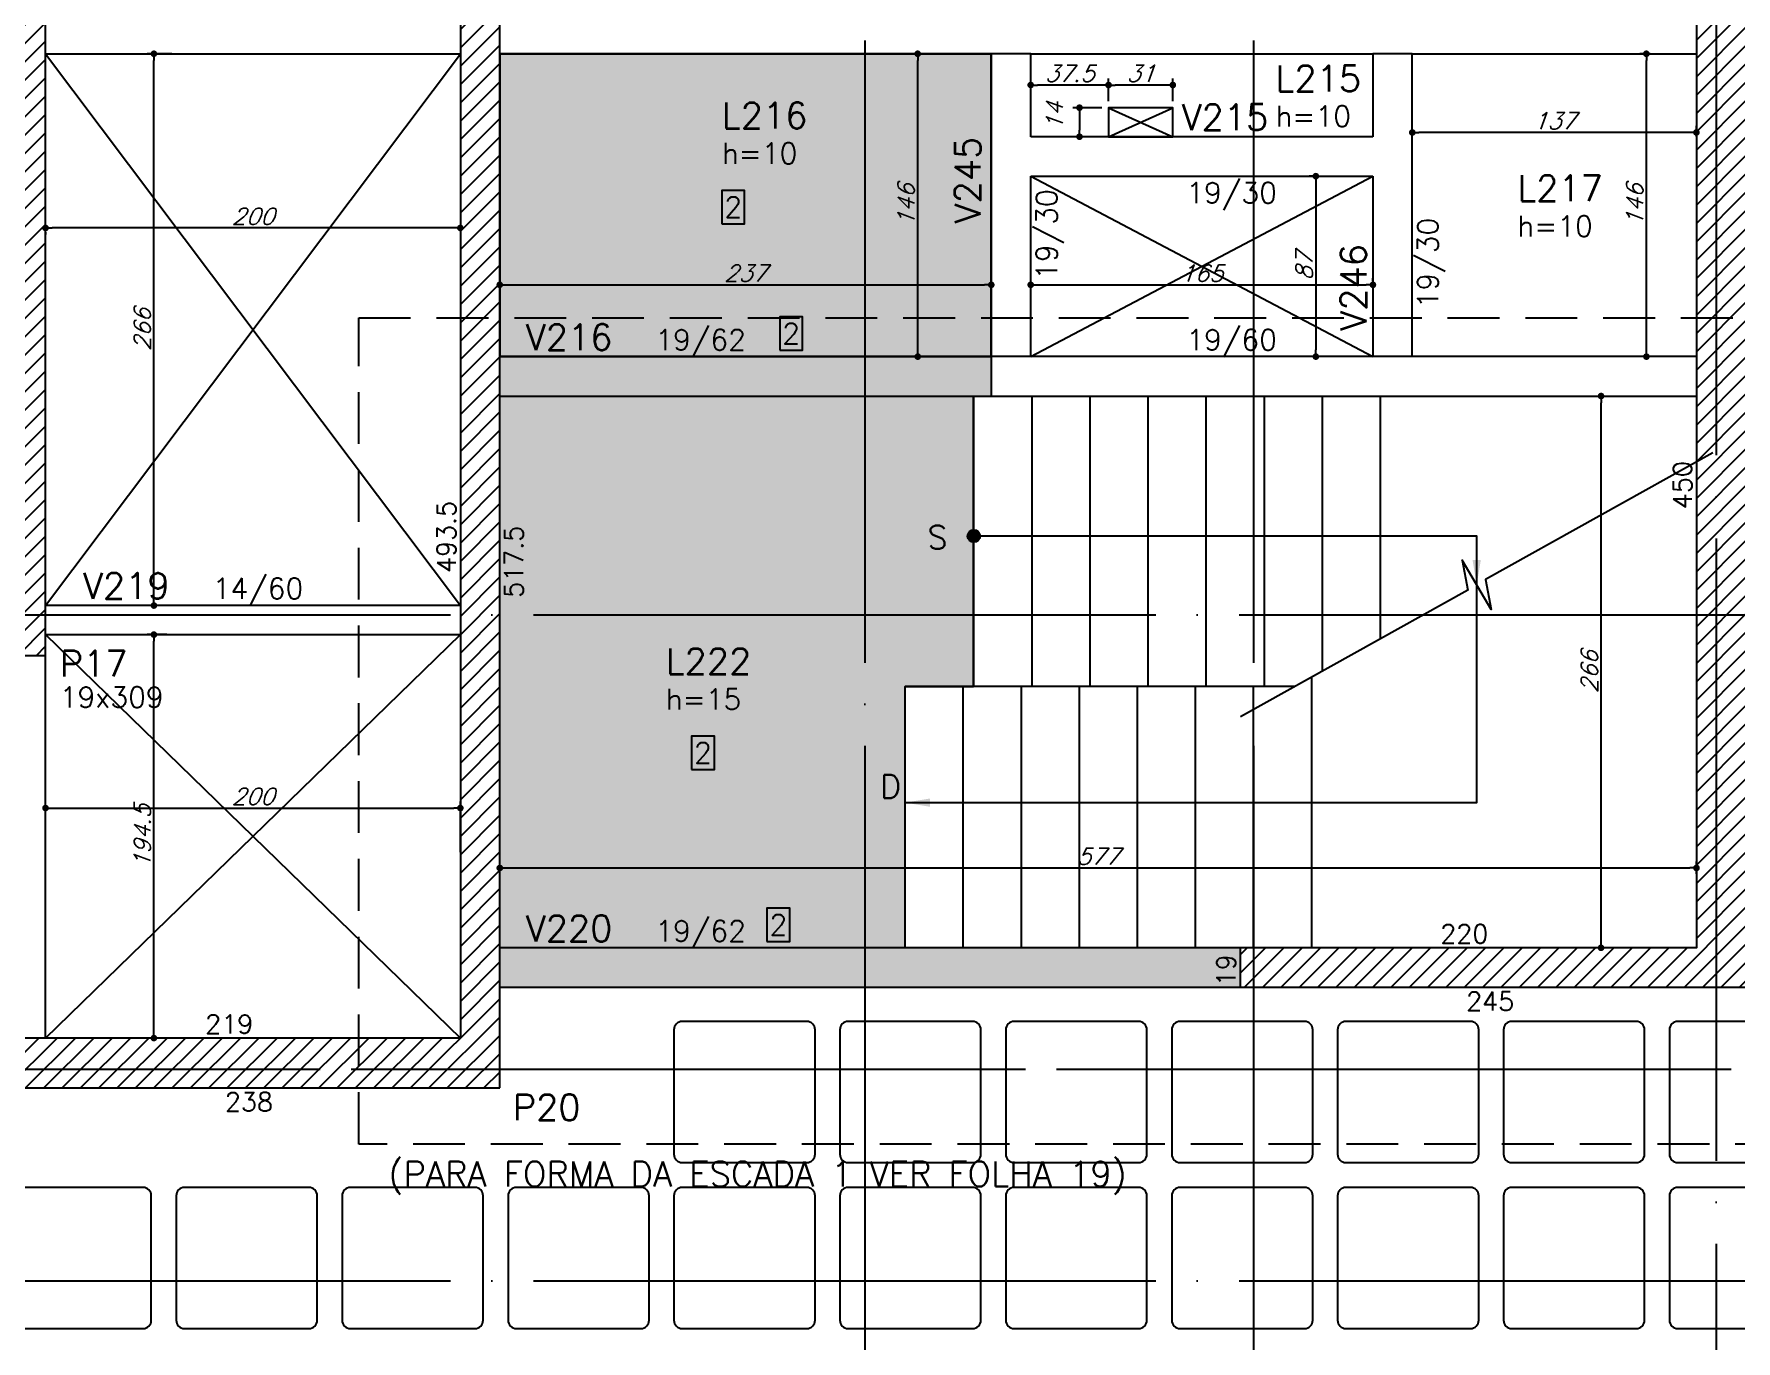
# Model space of a CAD drawing. Extents: x -4172 to 5483, y -2094 to 2406.
# Drawn here: x -206 to 615, y -146 to 484 of the extents above; entities that cross this region are included whole.
import ezdxf
from ezdxf.enums import TextEntityAlignment as Align

# ---------------------------------------------------------------- set-up
doc = ezdxf.new("R2010")
doc.units = 0
doc.header["$LTSCALE"] = 50
doc.header["$MEASUREMENT"] = 0
doc.linetypes.add('DASHED', pattern=[0.75, 0.5, -0.25])
doc.linetypes.add('EIXO', pattern=[6.8, 6, -0.4, 0, -0.4])
doc.layers.get('0').update_dxf_attribs({"linetype": 'CONTINUOUS'})
doc.layers.get('DEFPOINTS').update_dxf_attribs({"linetype": 'CONTINUOUS'})
for name, color, linetype in [('251', 5, 'CONTINUOUS'), ('F-AUX', 2, 'CONTINUOUS'), ('F-AUX-RED', 1, 'CONTINUOUS'), ('F-COTAS', 106, 'CONTINUOUS'), ('F-COTAS-FUROS', 50, 'CONTINUOUS'), ('F-CUBETA', 1, 'CONTINUOUS'), ('F-EIXO', 12, 'EIXO'), ('F-ESCADAS', 2, 'CONTINUOUS'), ('F-LAJES', 3, 'CONTINUOUS'), ('F-LAJES-DIM', 2, 'CONTINUOUS'), ('F-LAJES-NOME', 4, 'CONTINUOUS'), ('F-LAJES-R', 254, 'CONTINUOUS'), ('F-PILARES-DIM', 172, 'CONTINUOUS'), ('F-PILARES-HACH', 174, 'CONTINUOUS'), ('F-PILARES-NOME', 170, 'CONTINUOUS'), ('F-PILARES-S', 170, 'CONTINUOUS'), ('F-TEXTO', 6, 'CONTINUOUS'), ('F-TEXTO-YELLOW', 2, 'CONTINUOUS'), ('F-VIGAS', 3, 'CONTINUOUS'), ('F-VIGAS-DIM', 2, 'CONTINUOUS'), ('F-VIGAS-NOME', 4, 'CONTINUOUS'), ('F-VÃO', 1, 'CONTINUOUS')]:
    doc.layers.add(name, color=color, linetype=linetype)
doc.layers.add('F-DESNIVEL-5', color=7, linetype='CONTINUOUS', true_color=0xadd6ff)
doc.styles.add('5385-ARQ-PB-BAS-PLA-TER-TORRE-A-106-TXT$0$R60-75', font='romans.shx', dxfattribs={"height": 0.1125})
doc.styles.add('CP-TEXT-INCL', font='romans.shx', dxfattribs={"oblique": 20})
doc.styles.add('CP-TEXTO', font='romans.shx')
doc.styles.add('MCP', font='romans.shx')
doc.styles.add('ROMANS', font='romans.shx')
doc.dimstyles.new('CP-COTAS-50', dxfattribs={"dimscale": 0.64, "dimtxt": 12.5, "dimasz": 5, "dimexe": 5, "dimexo": 5, "dimgap": 2.5, "dimtad": 1, "dimdec": 1, "dimdsep": 46, "dimtxsty": 'CP-TEXT-INCL', "dimblk1": 'DOT', "dimblk2": 'DOT', "dimsah": 1, "dimcen": 9, "dimclrd": 256, "dimclre": 256, "dimclrt": 256, "dimadec": 0, "dimazin": 0, "dimtfac": 1, "dimtdec": 1, "dimtmove": 2, "dimatfit": 3, "dimldrblk": 'DOT', "dimfxl": 0, "dimtolj": 1, "dimarcsym": 0})

# ---------------------------------------------------------------- blocks, each defined once
blk = doc.blocks.new('_VAONER063650636500869008690')
at = {"layer": '251', "color": 1}
for p, q in [((30, 34), (-30, 34)), ((-34, 30), (-34, -30)), ((34, -30), (34, 30)), ((-30, -34), (30, -34))]:
    blk.add_line(p, q, dxfattribs=at)
for centre, start, end in [((-30, 30), 90, 180), ((30, 30), 0, 90), ((-30, -30), 180, 270), ((30, -30), 270, 0)]:
    blk.add_arc(centre, 4, start, end, dxfattribs=at)
blk = doc.blocks.new('*U7')
at = {"layer": 'F-LAJES-DIM', "color": 1}
blk.add_lwpolyline([(0, 0), (11, 0), (11, 16), (0, 16)], close=True, dxfattribs=at)
at = {"layer": 'F-LAJES-DIM', "style": 'MCP'}
blk.add_attdef('DIM', text='', height=10, dxfattribs=at).set_placement((5.5, 8), align=Align.MIDDLE_CENTER)
blk = doc.blocks.new('*U11')
at = {"layer": 'F-VIGAS-DIM', "color": 1}
blk.add_lwpolyline([(0, 0), (11, 0), (11, 16), (0, 16)], close=True, dxfattribs=at)
at = {"layer": 'F-VIGAS-DIM', "style": 'MCP'}
blk.add_attdef('DIM', text='', height=10, dxfattribs=at).set_placement((5.5, 8), align=Align.MIDDLE_CENTER)
blk = doc.blocks.new('*U24')
at = {"layer": 'F-EIXO'}
blk.add_line((0, 0), (7397, 0), dxfattribs=at)
at = {"layer": 'F-TEXTO', "style": 'ROMANS'}
blk.add_attdef('EIXO', text='', height=17.5, dxfattribs=at).set_placement((-28.2072, 0), align=Align.MIDDLE_CENTER)
blk = doc.blocks.new('*U26')
at = {"layer": 'F-EIXO'}
blk.add_line((0, 0), (0, -3377.88), dxfattribs=at)
at = {"layer": 'F-TEXTO', "style": 'ROMANS'}
blk.add_attdef('EIXO', text='', height=17.5, rotation=360, dxfattribs=at).set_placement((0, 28.21), align=Align.MIDDLE_CENTER)
blk = doc.blocks.new('*U28')
at = {"layer": 'F-EIXO'}
blk.add_line((0, 0), (0, -3477.88), dxfattribs=at)
at = {"layer": 'F-TEXTO', "style": 'ROMANS'}
blk.add_attdef('EIXO', text='', height=17.5, rotation=360, dxfattribs=at).set_placement((0, 28.21), align=Align.MIDDLE_CENTER)
blk = doc.blocks.new('*U29')
at = {"layer": 'F-EIXO'}
blk.add_line((0, 0), (0, -3377.88), dxfattribs=at)
at = {"layer": 'F-TEXTO', "style": 'ROMANS'}
blk.add_attdef('EIXO', text='', height=17.5, rotation=360, dxfattribs=at).set_placement((0, 28.21), align=Align.MIDDLE_CENTER)
blk = doc.blocks.new('*U32')
at = {"layer": 'F-EIXO'}
blk.add_line((0, 0), (7484.954, 0), dxfattribs=at)
at = {"layer": 'F-TEXTO', "style": 'ROMANS'}
blk.add_attdef('EIXO', text='', height=17.5, dxfattribs=at).set_placement((-28.2072, 0), align=Align.MIDDLE_CENTER)
blk = doc.blocks.new('*U36')
at = {"layer": 'F-EIXO'}
blk.add_line((0, 0), (7397, 0), dxfattribs=at)
at = {"layer": 'F-TEXTO', "style": 'ROMANS'}
blk.add_attdef('EIXO', text='', height=17.5, dxfattribs=at).set_placement((-28.2072, 0), align=Align.MIDDLE_CENTER)
blk = doc.blocks.new('*U148')
at = {"layer": 'F-VÃO'}
for p, q in [((0, 0), (31, 14)), ((0, 14), (31, 0))]:
    blk.add_line(p, q, dxfattribs=at)
at = {"layer": 'F-VÃO', "color": 3}
blk.add_lwpolyline([(0, 0), (31, 0), (31, 14), (0, 14)], close=True, dxfattribs=at)
blk = doc.blocks.new('_DOT')
at = {"color": 0, "linetype": 'ByBlock'}
blk.add_line((-0.5, 0), (-1, 0), dxfattribs=at)
at = {"color": 0, "linetype": 'ByBlock', "const_width": 0.5}
blk.add_lwpolyline([(-0.25, 0, 1), (0.25, 0, 1)], format="xyb", close=True, dxfattribs=at)
blk = doc.blocks.new('*D156')
at = {"layer": 'DEFPOINTS', "color": 0, "linetype": 'Continuous', "transparency": 16777216}
for p in [(312.54, 459.43), (312.54, 448.5), (343.54, 448.5)]:
    blk.add_point(p, dxfattribs=at)
at = {"layer": 'F-COTAS-FUROS', "linetype": 'Continuous', "lineweight": -2, "transparency": 16777216}
for p, q in [((312.54, 451.7), (312.54, 462.63)), ((343.54, 451.7), (343.54, 462.63)), ((340.34, 459.43), (315.74, 459.43))]:
    blk.add_line(p, q, dxfattribs=at)
at = {"layer": 'F-COTAS-FUROS', "linetype": 'Continuous', "lineweight": -2, "transparency": 16777216, "xscale": 3.2, "yscale": 3.2, "zscale": 3.2, "rotation": 180}
blk.add_blockref('_DOT', (312.54, 459.43), dxfattribs=at)
at = {"layer": 'F-COTAS-FUROS', "linetype": 'Continuous', "lineweight": -2, "transparency": 16777216, "xscale": 3.2, "yscale": 3.2, "zscale": 3.2}
blk.add_blockref('_DOT', (343.54, 459.43), dxfattribs=at)
at = {"layer": 'F-COTAS-FUROS', "linetype": 'Continuous', "transparency": 16777216, "insert": (328.04, 465.03), "char_height": 8, "attachment_point": 5, "style": 'CP-TEXT-INCL'}
blk.add_mtext('\\A1;31', dxfattribs=at)
blk = doc.blocks.new('*D157')
at = {"layer": 'DEFPOINTS', "color": 0, "linetype": 'Continuous', "transparency": 16777216}
for p in [(275, 459.43), (275, 451.35), (312.54, 448.5)]:
    blk.add_point(p, dxfattribs=at)
at = {"layer": 'F-COTAS-FUROS', "linetype": 'Continuous', "lineweight": -2, "transparency": 16777216}
for p, q in [((275, 454.55), (275, 462.63)), ((312.54, 451.7), (312.54, 462.63)), ((309.34, 459.43), (278.2, 459.43))]:
    blk.add_line(p, q, dxfattribs=at)
at = {"layer": 'F-COTAS-FUROS', "linetype": 'Continuous', "lineweight": -2, "transparency": 16777216, "xscale": 3.2, "yscale": 3.2, "zscale": 3.2, "rotation": 180}
blk.add_blockref('_DOT', (275, 459.43), dxfattribs=at)
at = {"layer": 'F-COTAS-FUROS', "linetype": 'Continuous', "lineweight": -2, "transparency": 16777216, "xscale": 3.2, "yscale": 3.2, "zscale": 3.2}
blk.add_blockref('_DOT', (312.54, 459.43), dxfattribs=at)
at = {"layer": 'F-COTAS-FUROS', "linetype": 'Continuous', "transparency": 16777216, "insert": (293.77, 465.03), "char_height": 8, "attachment_point": 5, "style": 'CP-TEXT-INCL'}
blk.add_mtext('\\A1;37.5', dxfattribs=at)
blk = doc.blocks.new('*D158')
at = {"layer": 'DEFPOINTS', "color": 0, "linetype": 'Continuous', "transparency": 16777216}
for p in [(312.54, 448.5), (298.53, 434.5), (308.23, 434.5)]:
    blk.add_point(p, dxfattribs=at)
at = {"layer": 'F-COTAS-FUROS', "linetype": 'Continuous', "lineweight": -2, "transparency": 16777216}
for p, q in [((309.34, 448.5), (295.33, 448.5)), ((298.53, 445.3), (298.53, 437.7)), ((305.03, 434.5), (295.33, 434.5))]:
    blk.add_line(p, q, dxfattribs=at)
at = {"layer": 'F-COTAS-FUROS', "linetype": 'Continuous', "lineweight": -2, "transparency": 16777216, "xscale": 3.2, "yscale": 3.2, "zscale": 3.2}
for p, rotation in [((298.53, 448.5), 90), ((298.53, 434.5), 270)]:
    blk.add_blockref('_DOT', p, dxfattribs=dict(at, rotation=rotation))
at = {"layer": 'F-COTAS-FUROS', "linetype": 'Continuous', "transparency": 16777216, "insert": (286.53, 444.27), "char_height": 8, "attachment_point": 5, "rotation": 90, "style": 'CP-TEXT-INCL'}
blk.add_mtext('\\A1;14', dxfattribs=at)
blk = doc.blocks.new('*D285')
at = {"layer": 'DEFPOINTS', "color": 0, "linetype": 'Continuous', "transparency": 16777216}
for p in [(0, 110.88), (-200, 86.48), (0, 86.48)]:
    blk.add_point(p, dxfattribs=at)
at = {"layer": 'F-COTAS', "linetype": 'Continuous', "lineweight": -2, "transparency": 16777216}
for p, q in [((-200, 89.68), (-200, 114.08)), ((-196.8, 110.88), (-3.2, 110.88)), ((0, 89.68), (0, 114.08))]:
    blk.add_line(p, q, dxfattribs=at)
at = {"layer": 'F-COTAS', "linetype": 'Continuous', "lineweight": -2, "transparency": 16777216, "xscale": 3.2, "yscale": 3.2, "zscale": 3.2, "rotation": 180}
blk.add_blockref('_DOT', (-200, 110.88), dxfattribs=at)
at = {"layer": 'F-COTAS', "linetype": 'Continuous', "lineweight": -2, "transparency": 16777216, "xscale": 3.2, "yscale": 3.2, "zscale": 3.2}
blk.add_blockref('_DOT', (0, 110.88), dxfattribs=at)
at = {"layer": 'F-COTAS', "linetype": 'Continuous', "transparency": 16777216, "insert": (-100, 116.48), "char_height": 8, "attachment_point": 5, "style": 'CP-TEXT-INCL'}
blk.add_mtext('\\A1;200', dxfattribs=at)
blk = doc.blocks.new('*D286')
at = {"layer": 'DEFPOINTS', "color": 0, "linetype": 'Continuous', "transparency": 16777216}
for p in [(-200, 391.72), (-200, 390.52), (0, 391.72)]:
    blk.add_point(p, dxfattribs=at)
at = {"layer": 'F-COTAS', "linetype": 'Continuous', "lineweight": -2, "transparency": 16777216}
for p, q in [((-200, 388.52), (-200, 387.32)), ((-3.2, 390.52), (-196.8, 390.52)), ((0, 388.52), (0, 387.32))]:
    blk.add_line(p, q, dxfattribs=at)
at = {"layer": 'F-COTAS', "linetype": 'Continuous', "lineweight": -2, "transparency": 16777216, "xscale": 3.2, "yscale": 3.2, "zscale": 3.2, "rotation": 180}
blk.add_blockref('_DOT', (-200, 390.52), dxfattribs=at)
at = {"layer": 'F-COTAS', "linetype": 'Continuous', "lineweight": -2, "transparency": 16777216, "xscale": 3.2, "yscale": 3.2, "zscale": 3.2}
blk.add_blockref('_DOT', (0, 390.52), dxfattribs=at)
at = {"layer": 'F-COTAS', "linetype": 'Continuous', "transparency": 16777216, "insert": (-100, 396.12), "char_height": 8, "attachment_point": 5, "style": 'CP-TEXT-INCL'}
blk.add_mtext('\\A1;200', dxfattribs=at)
blk = doc.blocks.new('*D362')
at = {"layer": 'DEFPOINTS', "color": 0, "linetype": 'Continuous', "transparency": 16777216}
for p in [(459, 436.55), (459, 431.38), (596, 431.38)]:
    blk.add_point(p, dxfattribs=at)
at = {"layer": 'F-COTAS', "linetype": 'Continuous', "lineweight": -2, "transparency": 16777216}
for p, q in [((459, 434.58), (459, 439.75)), ((592.8, 436.55), (462.2, 436.55)), ((596, 434.58), (596, 439.75))]:
    blk.add_line(p, q, dxfattribs=at)
at = {"layer": 'F-COTAS', "linetype": 'Continuous', "lineweight": -2, "transparency": 16777216, "xscale": 3.2, "yscale": 3.2, "zscale": 3.2, "rotation": 180}
blk.add_blockref('_DOT', (459, 436.55), dxfattribs=at)
at = {"layer": 'F-COTAS', "linetype": 'Continuous', "lineweight": -2, "transparency": 16777216, "xscale": 3.2, "yscale": 3.2, "zscale": 3.2}
blk.add_blockref('_DOT', (596, 436.55), dxfattribs=at)
at = {"layer": 'F-COTAS', "linetype": 'Continuous', "transparency": 16777216, "insert": (527.5, 442.15), "char_height": 8, "attachment_point": 5, "style": 'CP-TEXT-INCL'}
blk.add_mtext('\\A1;137', dxfattribs=at)
blk = doc.blocks.new('*D363')
at = {"layer": 'DEFPOINTS', "color": 0, "linetype": 'Continuous', "transparency": 16777216}
for p in [(-147.75, 194.5), (-138.32, 194.5), (-138.32, 0)]:
    blk.add_point(p, dxfattribs=at)
at = {"layer": 'F-COTAS', "linetype": 'Continuous', "lineweight": -2, "transparency": 16777216}
for p, q in [((-141.52, 194.5), (-150.95, 194.5)), ((-147.75, 3.2), (-147.75, 191.3)), ((-141.52, 0), (-150.95, 0))]:
    blk.add_line(p, q, dxfattribs=at)
at = {"layer": 'F-COTAS', "linetype": 'Continuous', "lineweight": -2, "transparency": 16777216, "xscale": 3.2, "yscale": 3.2, "zscale": 3.2}
for p, rotation in [((-147.75, 194.5), 90), ((-147.75, 0), 270)]:
    blk.add_blockref('_DOT', p, dxfattribs=dict(at, rotation=rotation))
at = {"layer": 'F-COTAS', "linetype": 'Continuous', "transparency": 16777216, "insert": (-153.35, 97.25), "char_height": 8, "attachment_point": 5, "rotation": 90, "style": 'CP-TEXT-INCL'}
blk.add_mtext('\\A1;194.5', dxfattribs=at)
blk = doc.blocks.new('*D364')
at = {"layer": 'DEFPOINTS', "color": 0, "linetype": 'Continuous', "transparency": 16777216}
for p in [(-147.75, 474.5), (-135.97, 474.5), (-135.97, 208.5)]:
    blk.add_point(p, dxfattribs=at)
at = {"layer": 'F-COTAS', "linetype": 'Continuous', "lineweight": -2, "transparency": 16777216}
for p, q in [((-139.17, 474.5), (-150.95, 474.5)), ((-147.75, 211.7), (-147.75, 471.3)), ((-139.17, 208.5), (-150.95, 208.5))]:
    blk.add_line(p, q, dxfattribs=at)
at = {"layer": 'F-COTAS', "linetype": 'Continuous', "lineweight": -2, "transparency": 16777216, "xscale": 3.2, "yscale": 3.2, "zscale": 3.2}
for p, rotation in [((-147.75, 474.5), 90), ((-147.75, 208.5), 270)]:
    blk.add_blockref('_DOT', p, dxfattribs=dict(at, rotation=rotation))
at = {"layer": 'F-COTAS', "linetype": 'Continuous', "transparency": 16777216, "insert": (-153.35, 341.5), "char_height": 8, "attachment_point": 5, "rotation": 90, "style": 'CP-TEXT-INCL'}
blk.add_mtext('\\A1;266', dxfattribs=at)
blk = doc.blocks.new('*D369')
at = {"layer": 'DEFPOINTS', "color": 0, "linetype": 'Continuous', "transparency": 16777216}
for p in [(571.86, 474.5), (576.93, 474.5), (576.93, 328.5)]:
    blk.add_point(p, dxfattribs=at)
at = {"layer": 'F-COTAS', "linetype": 'Continuous', "lineweight": -2, "transparency": 16777216}
for p, q in [((573.73, 474.5), (568.66, 474.5)), ((571.86, 331.7), (571.86, 471.3)), ((573.73, 328.5), (568.66, 328.5))]:
    blk.add_line(p, q, dxfattribs=at)
at = {"layer": 'F-COTAS', "linetype": 'Continuous', "lineweight": -2, "transparency": 16777216, "xscale": 3.2, "yscale": 3.2, "zscale": 3.2}
for p, rotation in [((571.86, 474.5), 90), ((571.86, 328.5), 270)]:
    blk.add_blockref('_DOT', p, dxfattribs=dict(at, rotation=rotation))
at = {"layer": 'F-COTAS', "linetype": 'Continuous', "transparency": 16777216, "insert": (566.26, 401.5), "char_height": 8, "attachment_point": 5, "rotation": 90, "style": 'CP-TEXT-INCL'}
blk.add_mtext('\\A1;146', dxfattribs=at)
blk = doc.blocks.new('*D383')
at = {"layer": 'DEFPOINTS', "color": 0, "linetype": 'Continuous', "transparency": 16777216}
for p in [(220.53, 474.5), (220.53, 474.5), (220.53, 328.5)]:
    blk.add_point(p, dxfattribs=at)
at = {"layer": 'F-COTAS', "linetype": 'Continuous', "lineweight": -2, "transparency": 16777216}
blk.add_line((220.53, 331.7), (220.53, 471.3), dxfattribs=at)
at = {"layer": 'F-COTAS', "linetype": 'Continuous', "lineweight": -2, "transparency": 16777216, "xscale": 3.2, "yscale": 3.2, "zscale": 3.2}
for p, rotation in [((220.53, 474.5), 90), ((220.53, 328.5), 270)]:
    blk.add_blockref('_DOT', p, dxfattribs=dict(at, rotation=rotation))
at = {"layer": 'F-COTAS', "linetype": 'Continuous', "transparency": 16777216, "insert": (214.93, 401.5), "char_height": 8, "attachment_point": 5, "rotation": 90, "style": 'CP-TEXT-INCL'}
blk.add_mtext('\\A1;146', dxfattribs=at)
blk = doc.blocks.new('*D384')
at = {"layer": 'DEFPOINTS', "color": 0, "linetype": 'Continuous', "transparency": 16777216}
for p in [(256, 363.11), (19, 358.72), (256, 358.72)]:
    blk.add_point(p, dxfattribs=at)
at = {"layer": 'F-COTAS', "linetype": 'Continuous', "lineweight": -2, "transparency": 16777216}
for p, q in [((19, 361.92), (19, 366.31)), ((22.2, 363.11), (252.8, 363.11)), ((256, 361.92), (256, 366.31))]:
    blk.add_line(p, q, dxfattribs=at)
at = {"layer": 'F-COTAS', "linetype": 'Continuous', "lineweight": -2, "transparency": 16777216, "xscale": 3.2, "yscale": 3.2, "zscale": 3.2, "rotation": 180}
blk.add_blockref('_DOT', (19, 363.11), dxfattribs=at)
at = {"layer": 'F-COTAS', "linetype": 'Continuous', "lineweight": -2, "transparency": 16777216, "xscale": 3.2, "yscale": 3.2, "zscale": 3.2}
blk.add_blockref('_DOT', (256, 363.11), dxfattribs=at)
at = {"layer": 'F-COTAS', "linetype": 'Continuous', "transparency": 16777216, "insert": (137.5, 368.71), "char_height": 8, "attachment_point": 5, "style": 'CP-TEXT-INCL'}
blk.add_mtext('\\A1;237', dxfattribs=at)
blk = doc.blocks.new('*D385')
at = {"layer": 'DEFPOINTS', "color": 0, "linetype": 'Continuous', "transparency": 16777216}
for p in [(275, 361.81), (440, 363.11), (440, 361.81)]:
    blk.add_point(p, dxfattribs=at)
at = {"layer": 'F-COTAS', "linetype": 'Continuous', "lineweight": -2, "transparency": 16777216}
for p, q in [((275, 365.01), (275, 366.31)), ((278.2, 363.11), (436.8, 363.11)), ((440, 365.01), (440, 366.31))]:
    blk.add_line(p, q, dxfattribs=at)
at = {"layer": 'F-COTAS', "linetype": 'Continuous', "lineweight": -2, "transparency": 16777216, "xscale": 3.2, "yscale": 3.2, "zscale": 3.2, "rotation": 180}
blk.add_blockref('_DOT', (275, 363.11), dxfattribs=at)
at = {"layer": 'F-COTAS', "linetype": 'Continuous', "lineweight": -2, "transparency": 16777216, "xscale": 3.2, "yscale": 3.2, "zscale": 3.2}
blk.add_blockref('_DOT', (440, 363.11), dxfattribs=at)
at = {"layer": 'F-COTAS', "linetype": 'Continuous', "transparency": 16777216, "insert": (357.5, 368.71), "char_height": 8, "attachment_point": 5, "style": 'CP-TEXT-INCL'}
blk.add_mtext('\\A1;165', dxfattribs=at)
blk = doc.blocks.new('*D386')
at = {"layer": 'DEFPOINTS', "color": 0, "linetype": 'Continuous', "transparency": 16777216}
for p in [(414.48, 415.5), (412.48, 328.5), (414.48, 328.5)]:
    blk.add_point(p, dxfattribs=at)
at = {"layer": 'F-COTAS', "linetype": 'Continuous', "lineweight": -2, "transparency": 16777216}
for p, q in [((411.28, 415.5), (409.28, 415.5)), ((412.48, 412.3), (412.48, 331.7)), ((411.28, 328.5), (409.28, 328.5))]:
    blk.add_line(p, q, dxfattribs=at)
at = {"layer": 'F-COTAS', "linetype": 'Continuous', "lineweight": -2, "transparency": 16777216, "xscale": 3.2, "yscale": 3.2, "zscale": 3.2}
for p, rotation in [((412.48, 415.5), 90), ((412.48, 328.5), 270)]:
    blk.add_blockref('_DOT', p, dxfattribs=dict(at, rotation=rotation))
at = {"layer": 'F-COTAS', "linetype": 'Continuous', "transparency": 16777216, "insert": (406.88, 372), "char_height": 8, "attachment_point": 5, "rotation": 90, "style": 'CP-TEXT-INCL'}
blk.add_mtext('\\A1;87', dxfattribs=at)
blk = doc.blocks.new('*D430')
at = {"layer": 'DEFPOINTS', "color": 0, "linetype": 'Continuous', "transparency": 16777216}
for p in [(19, 76), (596, 82), (596, 76)]:
    blk.add_point(p, dxfattribs=at)
at = {"layer": 'F-COTAS', "linetype": 'Continuous', "lineweight": -2, "transparency": 16777216}
for p, q in [((19, 79.2), (19, 85.2)), ((596, 79.2), (596, 85.2)), ((22.2, 82), (592.8, 82))]:
    blk.add_line(p, q, dxfattribs=at)
at = {"layer": 'F-COTAS', "linetype": 'Continuous', "lineweight": -2, "transparency": 16777216, "xscale": 3.2, "yscale": 3.2, "zscale": 3.2, "rotation": 180}
blk.add_blockref('_DOT', (19, 82), dxfattribs=at)
at = {"layer": 'F-COTAS', "linetype": 'Continuous', "lineweight": -2, "transparency": 16777216, "xscale": 3.2, "yscale": 3.2, "zscale": 3.2}
blk.add_blockref('_DOT', (596, 82), dxfattribs=at)
at = {"layer": 'F-COTAS', "linetype": 'Continuous', "transparency": 16777216, "insert": (307.5, 87.6), "char_height": 8, "attachment_point": 5, "style": 'CP-TEXT-INCL'}
blk.add_mtext('\\A1;577', dxfattribs=at)
blk = doc.blocks.new('*D431')
at = {"layer": 'DEFPOINTS', "color": 0, "linetype": 'Continuous', "transparency": 16777216}
for p in [(550, 309.5), (550, 309.5), (550, 43.5)]:
    blk.add_point(p, dxfattribs=at)
at = {"layer": 'F-COTAS', "linetype": 'Continuous', "lineweight": -2, "transparency": 16777216}
blk.add_line((550, 46.7), (550, 306.3), dxfattribs=at)
at = {"layer": 'F-COTAS', "linetype": 'Continuous', "lineweight": -2, "transparency": 16777216, "xscale": 3.2, "yscale": 3.2, "zscale": 3.2}
for p, rotation in [((550, 309.5), 90), ((550, 43.5), 270)]:
    blk.add_blockref('_DOT', p, dxfattribs=dict(at, rotation=rotation))
at = {"layer": 'F-COTAS', "linetype": 'Continuous', "transparency": 16777216, "insert": (544.4, 176.5), "char_height": 8, "attachment_point": 5, "rotation": 90, "style": 'CP-TEXT-INCL'}
blk.add_mtext('\\A1;266', dxfattribs=at)

msp = doc.modelspace()

# ---------------------------------------------------------------- hatches: boundary and pattern name
at = {"layer": 'F-AUX'}
h = msp.add_hatch(color=1, dxfattribs=at)
edge = h.paths.add_edge_path()
edge.add_arc((247.6, 242), 3, 0, 360)
at = {"layer": 'F-DESNIVEL-5', "linetype": 'Continuous'}
h = msp.add_hatch(color=256, dxfattribs=at)
h.dxf.hatch_style = 1
h.paths.add_polyline_path([(247.5, 309.5), (19, 309.5), (19, 43.5), (214.4, 43.5), (214.4, 169.5), (247.5, 169.5)])
at = {"layer": 'F-PILARES-HACH', "linetype": 'Continuous'}
h = msp.add_hatch(dxfattribs=at)
h.set_pattern_fill('ANSI31', color=256, scale=50, style=0)
h.paths.add_polyline_path([(19, -24), (19, 493.5), (0, 493.5), (0, 0), (-219, 0), (-219, -24)], flags=16)
h = msp.add_hatch(dxfattribs=at)
h.set_pattern_fill('ANSI31', color=256, scale=50, style=0)
h.paths.add_polyline_path([(-219, 184.5), (-200, 184.5), (-200, 493.5), (-219, 493.5)], flags=16)
h = msp.add_hatch(dxfattribs=at)
h.set_pattern_fill('ANSI31', color=256, scale=50, style=0)
h.paths.add_polyline_path([(621, 24.5), (621, 493.5), (596, 493.5), (596, 43.5), (376, 43.5), (376, 24.5)], flags=16)

# ---------------------------------------------------------------- linework, layer by layer
at = {"layer": 'F-AUX', "color": 1}
for points in [[(603.933, 282.109), (494.362, 221.038), (496.989, 206.657), (483.106, 230.366), (485.733, 215.985), (376.162, 154.913)], [(214.6, 113.5), (490.047, 113.5), (490.047, 242), (247.6, 242)]]:
    msp.add_lwpolyline(points, dxfattribs=at)
msp.add_circle((247.6, 242), 3, dxfattribs=at)
for points in [[(488.047, 230.511), (490.047, 218.511), (492.047, 230.511)], [(226.5, 111.5), (214.5, 113.5), (226.5, 115.5)]]:
    msp.add_solid(points, dxfattribs=at)
at = {"layer": 'F-AUX-RED', "color": 4, "linetype": 'DASHED'}
msp.add_lwpolyline([(-48.962, 347.176), (677.224, 347.176), (677.224, -51.113), (-48.962, -51.113)], close=True, dxfattribs=at)
at = {"layer": 'F-DESNIVEL-5', "linetype": 'Continuous'}
for points in [[(256, 474.5), (19, 474.5), (19, 328.5)], [(256, 474.5), (19, 328.5), (256, 474.5)], [(256, 474.5), (19, 328.5), (256, 328.5)], [(256, 474.5), (256, 328.5), (256, 474.5)], [(256, 474.5), (256, 328.5), (256, 425)], [(256, 474.5), (256, 425), (256, 474.5)], [(256, 309.5), (256, 328.5), (19.1, 328.5)], [(256, 309.5), (19.1, 328.5), (19.1, 309.5)], [(19, 43.5), (19, 309.5), (19, 43.5)], [(265.5, 309.5), (19.1, 309.5), (265.5, 309.5)], [(19.1, 43.5), (19.1, 24.5), (375.9, 24.5)], [(19.1, 43.5), (375.9, 24.5), (375.9, 43.5)], [(19.1, 43.5), (375.9, 43.5), (19.1, 43.5)]]:
    msp.add_solid(points, dxfattribs=at)
at = {"layer": 'F-EIXO'}
msp.add_line((-3768.53, -15), (3691.239, -15), dxfattribs=at)
at = {"layer": 'F-ESCADAS', "linetype": 'Continuous'}
for points in [[(247.5, 309.5), (247.5, 169.5)], [(275.5, 309.5), (275.5, 169.5)], [(303.5, 309.5), (303.5, 169.5)], [(331.5, 309.5), (331.5, 169.5)], [(359.5, 309.5), (359.5, 169.5)], [(387.5, 309.5), (387.5, 169.5)], [(415.5, 309.5), (415.5, 176.839)], [(443.5, 309.5), (443.5, 192.446)], [(410.5, 43.5), (410.5, 173.997)], [(402.333, 169.5), (214.4, 169.5)], [(214.4, 43.5), (214.4, 169.5)], [(242.5, 43.5), (242.5, 169.5)], [(270.5, 43.5), (270.5, 169.5)], [(298.5, 43.5), (298.5, 169.5)], [(326.5, 43.5), (326.5, 169.5)], [(354.5, 43.5), (354.5, 169.5)], [(382.5, 43.5), (382.5, 169.5)]]:
    msp.add_lwpolyline(points, dxfattribs=at)
at = {"layer": 'F-LAJES', "linetype": 'Continuous'}
msp.add_lwpolyline([(214.4, 43.5), (214.4, 169.5), (247.5, 169.5), (247.5, 309.5)], dxfattribs=at)
at = {"layer": 'F-LAJES-R', "linetype": 'Continuous'}
msp.add_lwpolyline([(256, 474.5), (19, 474.5), (19, 328.5), (256, 328.5), (256, 425), (256, 474.5)], dxfattribs=at)
at = {"layer": 'F-PILARES-S', "linetype": 'Continuous'}
for points in [[(-219, 184.5), (-200, 184.5), (-200, 493.5), (-219, 493.5), (-219, 184.5)], [(19, -24), (19, 493.5), (0, 493.5), (0, 0), (-219, 0), (-219, -24), (19, -24)], [(621, 24.5), (621, 493.5), (596, 493.5), (596, 43.5), (376, 43.5), (376, 24.5), (621, 24.5)]]:
    msp.add_lwpolyline(points, dxfattribs=at)
at = {"layer": 'F-VIGAS'}
for points in [[(-200, 474.5), (0, 474.5)], [(19, 474.5), (256, 474.5)], [(256, 474.5), (256, 425)], [(275, 474.5), (256, 474.5)], [(275, 474.5), (440, 474.5)], [(275, 434.5), (275, 474.5)], [(440, 474.5), (440, 434.5)], [(459, 474.5), (440, 474.5)], [(459, 474.5), (596, 474.5)], [(459, 425), (459, 474.5)], [(440, 434.5), (275, 434.5)], [(256, 425), (256, 309.5)], [(459, 328.5), (459, 425)], [(275, 415.5), (440, 415.5)], [(275, 328.5), (275, 415.5)], [(440, 415.5), (440, 328.5)], [(256, 328.5), (19, 328.5)], [(275, 328.5), (256, 328.5)], [(440, 328.5), (275, 328.5)], [(459, 328.5), (440, 328.5)], [(596, 328.5), (459, 328.5)], [(19, 309.5), (265.5, 309.5)], [(265.5, 309.5), (449.5, 309.5)], [(449.5, 309.5), (596, 309.5)], [(0, 208.5), (-200, 208.5)], [(-200, 194.5), (0, 194.5)], [(-200, 0), (-200, 184.5)], [(376, 43.5), (19, 43.5)], [(19, 24.5), (376, 24.5)]]:
    msp.add_lwpolyline(points, dxfattribs=at)
at = {"layer": 'F-VÃO'}
for p, q in [((-200, 208.5), (0, 474.5)), ((-200, 474.5), (0, 208.5)), ((275, 328.5), (440, 415.5)), ((275, 415.5), (440, 328.5)), ((-200, 0), (0, 194.5)), ((-200, 194.5), (0, 0))]:
    msp.add_line(p, q, dxfattribs=at)

# ---------------------------------------------------------------- block references
at = {"layer": 'F-CUBETA'}
for p in [(137, -26), (217, -26), (297, -26), (377, -26), (457, -26), (537, -26), (617, -26), (-183, -106), (-103, -106), (-23, -106), (57, -106), (137, -106), (217, -106), (297, -106), (377, -106), (457, -106), (537, -106), (617, -106)]:
    msp.add_blockref('_VAONER063650636500869008690', p, dxfattribs=at)
at = {"layer": 'F-EIXO', "linetype": 'Continuous'}
for name, p in [('*U28', (605.5, 1941.357)), ('*U26', (195, 1841.357)), ('*U29', (382.5, 1841.357)), ('*U36', (-3705.761, 204)), ('*U32', (-3793.715, -15)), ('*U24', (-3705.761, -117))]:
    msp.add_blockref(name, p, dxfattribs=at)
at = {"layer": 'F-LAJES-DIM', "linetype": 'Continuous'}
for p in [(126.071, 392.584), (111.494, 129.465)]:
    msp.add_blockref('*U7', p, dxfattribs=at).add_auto_attribs({'DIM': '2'})
at = {"layer": 'F-VIGAS-DIM', "linetype": 'Continuous'}
for p in [(154, 331.625), (147.848, 46.625)]:
    msp.add_blockref('*U11', p, dxfattribs=at).add_auto_attribs({'DIM': '2'})
at = {"layer": 'F-VÃO', "linetype": 'Continuous'}
msp.add_blockref('*U148', (312.543, 434.5), dxfattribs=at)

# ---------------------------------------------------------------- texts
at = {"layer": 'F-LAJES-DIM', "linetype": 'Continuous', "style": 'MCP'}
for s, p in [('h=10', (393.024, 439.38)), ('h=10', (126.071, 421.484)), ('h=10', (509.618, 386.415)), ('h=15', (99.004, 158.365))]:
    msp.add_text(s, height=10, dxfattribs=at).set_placement(p)
at = {"layer": 'F-LAJES-NOME', "linetype": 'Continuous', "style": 'MCP'}
for s, p in [('L215', (393.024, 456.38)), ('L216', (126.071, 438.484)), ('L217', (509.618, 403.415)), ('L222', (99.004, 175.365))]:
    msp.add_text(s, height=12.5, dxfattribs=at).set_placement(p)
at = {"layer": 'F-PILARES-DIM', "linetype": 'Continuous', "style": 'MCP'}
for s, p in [('450', (593.75, 255)), ('493.5', (-2.25, 224.25)), ('517.5', (30.25, 212.25)), ('19', (373.75, 25))]:
    msp.add_text(s, height=9, rotation=90, dxfattribs=at).set_placement(p)
for s, height, p in [('19x309', 10, (-193.166, 159.304)), ('220', 9, (472.5, 45.75)), ('245', 9, (485, 13.25)), ('219', 9, (-123, 2.25)), ('238', 9, (-113.5, -35.25))]:
    msp.add_text(s, height=height, dxfattribs=at).set_placement(p)
at = {"layer": 'F-PILARES-NOME', "linetype": 'Continuous', "style": 'MCP'}
for s, p in [('P17', (-193.166, 174.304)), ('P20', (25.25, -39.625))]:
    msp.add_text(s, height=12.5, dxfattribs=at).set_placement(p)
at = {"layer": 'F-TEXTO', "color": 3, "insert": (-172.949, -59.472), "char_height": 12, "width": 687.52044, "attachment_point": 1, "style": 'CP-TEXTO'}
msp.add_mtext('\\pi138.33165;(PARA FORMA DA ESCADA 1 VER FOLHA 19)', dxfattribs=at)
at = {"layer": 'F-TEXTO-YELLOW', "char_height": 11.25, "width": 61.37962, "style": '5385-ARQ-PB-BAS-PLA-TER-TORRE-A-106-TXT$0$R60-75'}
for s, insert, attachment_point in [('S', (225.275, 247.027), 1), ('D', (212.502, 126.947), 3)]:
    msp.add_mtext(s, dxfattribs=dict(at, insert=insert, attachment_point=attachment_point))
at = {"layer": 'F-VIGAS-DIM', "linetype": 'Continuous', "style": 'MCP'}
for s, p in [('19/30', (350, 402.504)), ('19/62', (94, 331.625)), ('19/60', (350, 331.625)), ('14/60', (-119.449, 211.775)), ('19/62', (94, 46.625))]:
    msp.add_text(s, height=10, dxfattribs=at).set_placement(p)
for p in [(287.704, 365.472), (471.5, 351.75)]:
    msp.add_text('19/30', height=10, rotation=90, dxfattribs=at).set_placement(p)
at = {"layer": 'F-VIGAS-NOME', "linetype": 'Continuous', "style": 'MCP'}
for s, p in [('V215', (347.772, 437.625)), ('V216', (31.5, 331.625)), ('V219', (-181.949, 211.775)), ('V220', (31.5, 46.625))]:
    msp.add_text(s, height=12.5, dxfattribs=at).set_placement(p)
for s, p in [('V245', (250.858, 392.708)), ('V246', (436.875, 341))]:
    msp.add_text(s, height=12.5, rotation=90, dxfattribs=at).set_placement(p)

# ---------------------------------------------------------------- dimensions: what is measured, and where the dimension line sits
at = {"layer": 'F-COTAS', "linetype": 'Continuous'}
for base, p1, p2, picture, middle in [((-147.752, 474.5), (-135.969, 208.5), (-135.969, 474.5), '*D364', (-153.352, 341.5)), ((220.53, 474.5), (220.53, 328.5), (220.53, 474.5), '*D383', (214.93, 401.5)), ((571.858, 474.5), (576.934, 328.5), (576.934, 474.5), '*D369', (566.258, 401.5)), ((412.483, 328.5), (414.484, 415.5), (414.484, 328.5), '*D386', (406.883, 372)), ((550, 309.5), (550, 43.5), (550, 309.5), '*D431', (544.4, 176.5)), ((-147.752, 194.5), (-138.317, 0), (-138.317, 194.5), '*D363', (-153.352, 97.25))]:
    dim = msp.add_linear_dim(base=base, p1=p1, p2=p2, angle=90, dimstyle='CP-COTAS-50', override={"dimfxl": 7.5}, dxfattribs=at)
    dim.commit()
    dim.dimension.update_dxf_attribs({"geometry": picture, "text_midpoint": middle})
for base, p1, p2, picture, middle in [((459, 436.551), (596, 431.382), (459, 431.382), '*D362', (527.5, 442.151)), ((-200, 390.516), (0, 391.72), (-200, 391.72), '*D286', (-100, 396.116)), ((256, 363.114), (19, 358.717), (256, 358.717), '*D384', (137.5, 368.714)), ((440, 363.114), (275, 361.812), (440, 361.812), '*D385', (357.5, 368.714)), ((0, 110.884), (-200, 86.479), (0, 86.479), '*D285', (-100, 116.484)), ((596, 82), (19, 76), (596, 76), '*D430', (307.5, 87.6))]:
    dim = msp.add_linear_dim(base=base, p1=p1, p2=p2, dimstyle='CP-COTAS-50', override={"dimfxl": 7.5}, dxfattribs=at)
    dim.commit()
    dim.dimension.update_dxf_attribs({"geometry": picture, "text_midpoint": middle})
at = {"layer": 'F-COTAS-FUROS', "linetype": 'Continuous'}
for base, p1, p2, picture, middle in [((275, 459.432), (312.543, 448.5), (275, 451.354), '*D157', (293.772, 465.032)), ((312.543, 459.432), (343.543, 448.5), (312.543, 448.5), '*D156', (328.043, 465.032))]:
    dim = msp.add_linear_dim(base=base, p1=p1, p2=p2, dimstyle='CP-COTAS-50', override={"dimfxl": 7.5}, dxfattribs=at)
    dim.commit()
    dim.dimension.update_dxf_attribs({"geometry": picture, "text_midpoint": middle})
dim = msp.add_linear_dim(base=(298.533, 434.5), p1=(312.543, 448.5), p2=(308.234, 434.5), angle=90, dimstyle='CP-COTAS-50', override={"dimfxl": 7.5}, dxfattribs=at)
dim.commit()
dim.dimension.update_dxf_attribs({"geometry": '*D158', "text_midpoint": (286.533, 444.27), "dimtype": 160})

doc.saveas('drawing.dxf')
